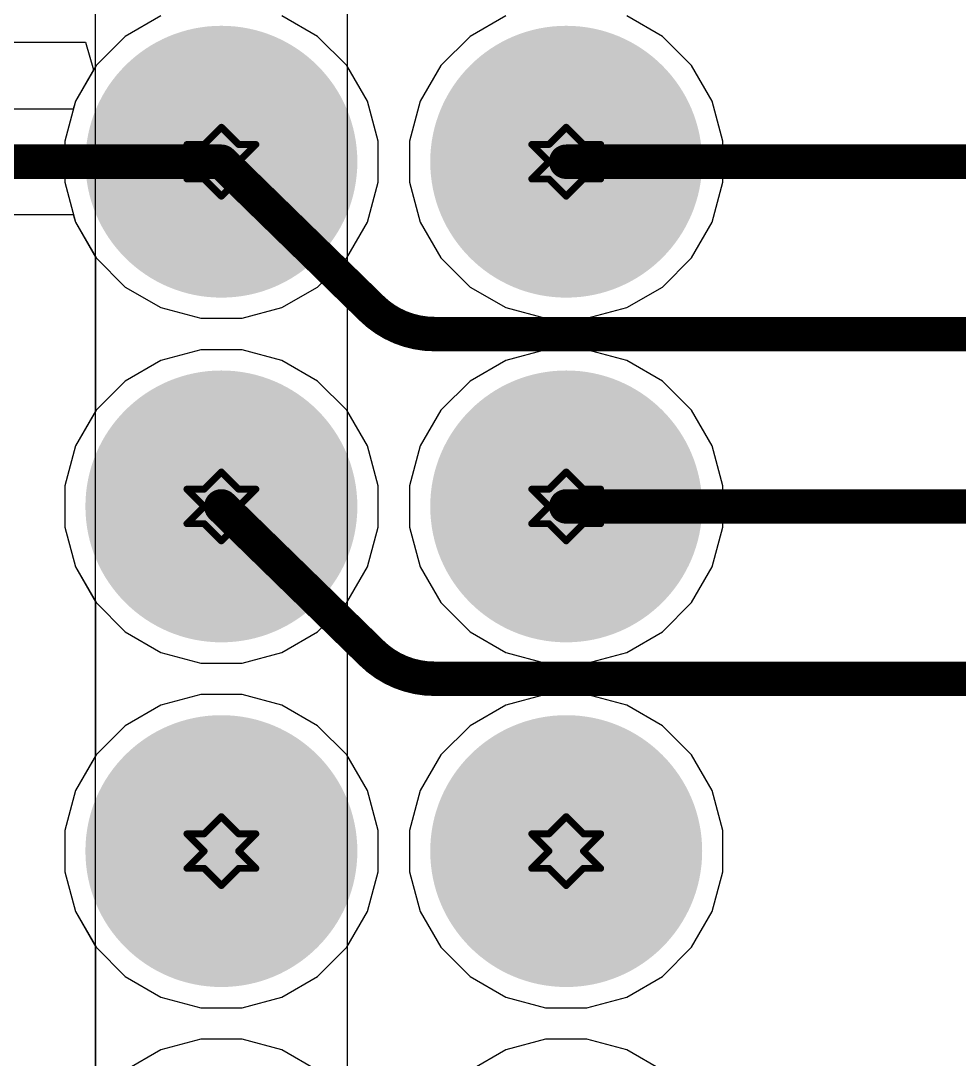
# Model space of a CAD drawing. Header units: inches. Extents: x -0.1 to 10.2, y 0 to 6.5.
# Drawn here: x 1.3166 to 1.5888, y 2.355 to 2.6562 of the extents above; entities that cross this region are included whole.
import ezdxf

# ---------------------------------------------------------------- set-up
doc = ezdxf.new("R2010")
doc.units = ezdxf.units.IN
doc.header["$MEASUREMENT"] = 0
for name, color, linetype in [('Bottom Layer', 5, 'Continuous'), ('Bottom Solder', 6, 'Continuous'), ('Drill Drawing', 1, 'Continuous'), ('Multi-Layer', 9, 'Continuous'), ('Pad Holes', 156, 'Continuous'), ('Top Layer', 1, 'Continuous'), ('Top Solder', 216, 'Continuous')]:
    doc.layers.add(name, color=color, linetype=linetype)

# ---------------------------------------------------------------- blocks, each defined once
blk = doc.blocks.new('X9555WV_2_12_6TV01_B_56')
at = {"layer": 'Bottom Layer'}
h = blk.add_hatch(color=5, dxfattribs=at)
edge = h.paths.add_edge_path()
edge.add_arc((-0.450002, 0.049997), 0.035433, 0, 360)
h = blk.add_hatch(color=5, dxfattribs=at)
edge = h.paths.add_edge_path()
edge.add_arc((-0.3500019, 0.049997), 0.035433, 0, 360)
h = blk.add_hatch(color=5, dxfattribs=at)
edge = h.paths.add_edge_path()
edge.add_arc((-0.250002, 0.049997), 0.035433, 0, 360)
h = blk.add_hatch(color=5, dxfattribs=at)
edge = h.paths.add_edge_path()
edge.add_arc((-0.450002, -0.050003), 0.035433, 0, 360)
h = blk.add_hatch(color=5, dxfattribs=at)
edge = h.paths.add_edge_path()
edge.add_arc((-0.3500019, -0.0500029), 0.035433, 0, 360)
h = blk.add_hatch(color=5, dxfattribs=at)
edge = h.paths.add_edge_path()
edge.add_arc((-0.250002, -0.050003), 0.035433, 0, 360)
at = {"layer": 'Bottom Solder'}
h = blk.add_hatch(color=6, dxfattribs=at)
edge = h.paths.add_edge_path()
edge.add_arc((-0.450002, 0.049997), 0.039433, 0, 360)
h = blk.add_hatch(color=6, dxfattribs=at)
edge = h.paths.add_edge_path()
edge.add_arc((-0.3500019, 0.049997), 0.039433, 0, 360)
h = blk.add_hatch(color=6, dxfattribs=at)
edge = h.paths.add_edge_path()
edge.add_arc((-0.250002, 0.049997), 0.039433, 0, 360)
h = blk.add_hatch(color=6, dxfattribs=at)
edge = h.paths.add_edge_path()
edge.add_arc((-0.450002, -0.050003), 0.039433, 0, 360)
h = blk.add_hatch(color=6, dxfattribs=at)
edge = h.paths.add_edge_path()
edge.add_arc((-0.3500019, -0.0500029), 0.039433, 0, 360)
h = blk.add_hatch(color=6, dxfattribs=at)
edge = h.paths.add_edge_path()
edge.add_arc((-0.250002, -0.050003), 0.039433, 0, 360)
at = {"layer": 'Multi-Layer'}
h = blk.add_hatch(color=9, dxfattribs=at)
edge = h.paths.add_edge_path()
edge.add_arc((-0.450002, 0.049997), 0.035433, 0, 360)
h = blk.add_hatch(color=9, dxfattribs=at)
edge = h.paths.add_edge_path()
edge.add_arc((-0.3500019, 0.049997), 0.035433, 0, 360)
h = blk.add_hatch(color=9, dxfattribs=at)
edge = h.paths.add_edge_path()
edge.add_arc((-0.250002, 0.049997), 0.035433, 0, 360)
h = blk.add_hatch(color=9, dxfattribs=at)
edge = h.paths.add_edge_path()
edge.add_arc((-0.450002, -0.050003), 0.035433, 0, 360)
h = blk.add_hatch(color=9, dxfattribs=at)
edge = h.paths.add_edge_path()
edge.add_arc((-0.3500019, -0.0500029), 0.035433, 0, 360)
h = blk.add_hatch(color=9, dxfattribs=at)
edge = h.paths.add_edge_path()
edge.add_arc((-0.250002, -0.050003), 0.035433, 0, 360)
at = {"layer": 'Pad Holes'}
h = blk.add_hatch(color=7, dxfattribs=at)
edge = h.paths.add_edge_path()
edge.add_arc((-0.45, 0.05), 0.021654, 0, 360)
h = blk.add_hatch(color=7, dxfattribs=at)
edge = h.paths.add_edge_path()
edge.add_arc((-0.3499999, 0.05), 0.021654, 0, 360)
h = blk.add_hatch(color=7, dxfattribs=at)
edge = h.paths.add_edge_path()
edge.add_arc((-0.25, 0.05), 0.021654, 0, 360)
h = blk.add_hatch(color=7, dxfattribs=at)
edge = h.paths.add_edge_path()
edge.add_arc((-0.45, -0.05), 0.021654, 0, 360)
h = blk.add_hatch(color=7, dxfattribs=at)
edge = h.paths.add_edge_path()
edge.add_arc((-0.3499999, -0.0499999), 0.021654, 0, 360)
h = blk.add_hatch(color=7, dxfattribs=at)
edge = h.paths.add_edge_path()
edge.add_arc((-0.25, -0.05), 0.021654, 0, 360)
at = {"layer": 'Top Layer'}
h = blk.add_hatch(color=1, dxfattribs=at)
edge = h.paths.add_edge_path()
edge.add_arc((-0.450002, 0.049997), 0.035433, 0, 360)
h = blk.add_hatch(color=1, dxfattribs=at)
edge = h.paths.add_edge_path()
edge.add_arc((-0.3500019, 0.049997), 0.035433, 0, 360)
h = blk.add_hatch(color=1, dxfattribs=at)
edge = h.paths.add_edge_path()
edge.add_arc((-0.250002, 0.049997), 0.035433, 0, 360)
h = blk.add_hatch(color=1, dxfattribs=at)
edge = h.paths.add_edge_path()
edge.add_arc((-0.450002, -0.050003), 0.035433, 0, 360)
h = blk.add_hatch(color=1, dxfattribs=at)
edge = h.paths.add_edge_path()
edge.add_arc((-0.3500019, -0.0500029), 0.035433, 0, 360)
h = blk.add_hatch(color=1, dxfattribs=at)
edge = h.paths.add_edge_path()
edge.add_arc((-0.250002, -0.050003), 0.035433, 0, 360)
at = {"layer": 'Top Solder'}
h = blk.add_hatch(color=216, dxfattribs=at)
edge = h.paths.add_edge_path()
edge.add_arc((-0.450002, 0.049997), 0.039433, 0, 360)
h = blk.add_hatch(color=216, dxfattribs=at)
edge = h.paths.add_edge_path()
edge.add_arc((-0.3500019, 0.049997), 0.039433, 0, 360)
h = blk.add_hatch(color=216, dxfattribs=at)
edge = h.paths.add_edge_path()
edge.add_arc((-0.250002, 0.049997), 0.039433, 0, 360)
h = blk.add_hatch(color=216, dxfattribs=at)
edge = h.paths.add_edge_path()
edge.add_arc((-0.450002, -0.050003), 0.039433, 0, 360)
h = blk.add_hatch(color=216, dxfattribs=at)
edge = h.paths.add_edge_path()
edge.add_arc((-0.3500019, -0.0500029), 0.039433, 0, 360)
h = blk.add_hatch(color=216, dxfattribs=at)
edge = h.paths.add_edge_path()
edge.add_arc((-0.250002, -0.050003), 0.039433, 0, 360)

msp = doc.modelspace()

# ---------------------------------------------------------------- linework, layer by layer
at = {"layer": 'Bottom Layer'}
for p, q in [((1.3383028, 2.2816161), (1.3383028, 2.7153543)), ((1.4113028, 2.7153543), (1.4113028, 2.2816161)), ((0.8938316, 2.6500556), (1.3353466, 2.6500556)), ((1.3353466, 2.6500556), (1.3377531, 2.6420556)), ((1.3377531, 2.6420556), (1.3324629, 2.6328928)), ((1.3318615, 2.6306482), (0.935433, 2.6306482)), ((1.3324629, 2.6328928), (1.3318615, 2.6306482)), ((0.935433, 2.6000604), (1.3318625, 2.6000604)), ((1.3318625, 2.6000604), (1.3324629, 2.5978198)), ((1.3324629, 2.5978198), (1.3383028, 2.5877049)), ((1.3383028, 2.5877049), (1.3383028, 2.5430074)), ((1.3383028, 2.5430074), (1.332463, 2.5328927)), ((1.332463, 2.5328927), (1.3293668, 2.5213376)), ((1.3293668, 2.5213376), (1.3293668, 2.5093748)), ((1.3293668, 2.5093748), (1.332463, 2.4978197)), ((1.332463, 2.4978197), (1.3383028, 2.487705)), ((1.3383028, 2.487705), (1.3383028, 2.4430077)), ((1.3383028, 2.4430077), (1.3324629, 2.4328928)), ((1.3324629, 2.4328928), (1.3293667, 2.4213377)), ((1.3293667, 2.4213377), (1.3293667, 2.4093749)), ((1.3293667, 2.4093749), (1.3324629, 2.3978198)), ((1.3324629, 2.3978198), (1.3383028, 2.3877049)), ((1.3383028, 2.3877049), (1.3383028, 2.3430077))]:
    msp.add_line(p, q, dxfattribs=at)
for points in [[(0.9198815, 2.6153543, 0.01, 0.01, 0), (1.3748027, 2.6153543, 0.01, 0.01, 0)], [(1.3747997, 2.6153523, 0.01, 0.01, 0), (1.3748027, 2.6153543, 0.01, 0.01, 0)], [(1.3748027, 2.6153543, 0.01, 0.01, 0), (1.4181696, 2.5730135, 0.01, 0.01, 0)], [(1.4748027, 2.6153543, 0.01, 0.01, 0), (1.8647634, 2.6153543, 0.01, 0.01, 0)], [(1.4181696, 2.5730135, 0.01, 0.01, 0), (1.418308, 2.5728765, 0.01, 0.01, 0)], [(1.4366075, 2.5653523, 0.01, 0.01, -0.1975613596930074), (1.418308, 2.5728765, 0.01, 0.01, 0)], [(1.4366075, 2.5653523, 0.01, 0.01, 0), (2.2578768, 2.5653523, 0.01, 0.01, 0)], [(1.3747998, 2.5153522, 0.01, 0.01, 0), (1.3748028, 2.5153542, 0.01, 0.01, 0)], [(1.3748028, 2.5153542, 0.01, 0.01, 0), (1.4181697, 2.4730134, 0.01, 0.01, 0)], [(1.4748027, 2.5153543, 0.01, 0.01, 0), (1.9647634, 2.5153543, 0.01, 0.01, 0)], [(1.4181697, 2.4730134, 0.01, 0.01, 0), (1.4183081, 2.4728764, 0.01, 0.01, 0)], [(1.4366076, 2.4653522, 0.01, 0.01, -0.1975613596930074), (1.4183081, 2.4728764, 0.01, 0.01, 0)], [(1.4366076, 2.4653522, 0.01, 0.01, 0), (1.4366524, 2.4653523, 0.01, 0.01, 0)], [(1.4366524, 2.4653523, 0.01, 0.01, 0), (1.9147634, 2.4653523, 0.01, 0.01, 0)]]:
    msp.add_lwpolyline(points, format="xyseb", dxfattribs=at)
for points in [[(1.3722997, 2.6153523, 0.005, 0.005, 1), (1.3772997, 2.6153523, 0.005, 0.005, 1)], [(1.3723027, 2.6153543, 0.005, 0.005, 1), (1.3773027, 2.6153543, 0.005, 0.005, 1)], [(1.3723027, 2.6153543, 0.005, 0.005, 1), (1.3773027, 2.6153543, 0.005, 0.005, 1)], [(1.3723027, 2.6153543, 0.005, 0.005, 1), (1.3773027, 2.6153543, 0.005, 0.005, 1)], [(1.4723027, 2.6153543, 0.005, 0.005, 1), (1.4773027, 2.6153543, 0.005, 0.005, 1)], [(1.4156696, 2.5730135, 0.005, 0.005, 1), (1.4206696, 2.5730135, 0.005, 0.005, 1)], [(1.4156696, 2.5730135, 0.005, 0.005, 1), (1.4206696, 2.5730135, 0.005, 0.005, 1)], [(1.415808, 2.5728765, 0.005, 0.005, 1), (1.420808, 2.5728765, 0.005, 0.005, 1)], [(1.415808, 2.5728765, 0.005, 0.005, 1), (1.420808, 2.5728765, 0.005, 0.005, 1)], [(1.4341075, 2.5653523, 0.005, 0.005, 1), (1.4391075, 2.5653523, 0.005, 0.005, 1)], [(1.4341075, 2.5653523, 0.005, 0.005, 1), (1.4391075, 2.5653523, 0.005, 0.005, 1)], [(1.3722998, 2.5153522, 0.005, 0.005, 1), (1.3772998, 2.5153522, 0.005, 0.005, 1)], [(1.3723028, 2.5153542, 0.005, 0.005, 1), (1.3773028, 2.5153542, 0.005, 0.005, 1)], [(1.3723028, 2.5153542, 0.005, 0.005, 1), (1.3773028, 2.5153542, 0.005, 0.005, 1)], [(1.4723027, 2.5153543, 0.005, 0.005, 1), (1.4773027, 2.5153543, 0.005, 0.005, 1)], [(1.4156697, 2.4730134, 0.005, 0.005, 1), (1.4206697, 2.4730134, 0.005, 0.005, 1)], [(1.4156697, 2.4730134, 0.005, 0.005, 1), (1.4206697, 2.4730134, 0.005, 0.005, 1)], [(1.4158081, 2.4728764, 0.005, 0.005, 1), (1.4208081, 2.4728764, 0.005, 0.005, 1)], [(1.4158081, 2.4728764, 0.005, 0.005, 1), (1.4208081, 2.4728764, 0.005, 0.005, 1)], [(1.4341076, 2.4653522, 0.005, 0.005, 1), (1.4391076, 2.4653522, 0.005, 0.005, 1)], [(1.4341076, 2.4653522, 0.005, 0.005, 1), (1.4391076, 2.4653522, 0.005, 0.005, 1)], [(1.4341524, 2.4653523, 0.005, 0.005, 1), (1.4391524, 2.4653523, 0.005, 0.005, 1)], [(1.4341524, 2.4653523, 0.005, 0.005, 1), (1.4391524, 2.4653523, 0.005, 0.005, 1)]]:
    msp.add_lwpolyline(points, format="xyseb", close=True, dxfattribs=at)
at = {"layer": 'Drill Drawing'}
for points in [[(1.3698027, 2.6203543, 0.002, 0.002, 0), (1.3748027, 2.6253543, 0.002, 0.002, 0)], [(1.3748027, 2.6253543, 0.002, 0.002, 0), (1.3798027, 2.6203543, 0.002, 0.002, 0)], [(1.4698027, 2.6203543, 0.002, 0.002, 0), (1.4748027, 2.6253543, 0.002, 0.002, 0)], [(1.4748027, 2.6253543, 0.002, 0.002, 0), (1.4798027, 2.6203543, 0.002, 0.002, 0)], [(1.3648027, 2.6203543, 0.002, 0.002, 0), (1.3698027, 2.6153543, 0.002, 0.002, 0)], [(1.3648027, 2.6203543, 0.002, 0.002, 0), (1.3698027, 2.6203543, 0.002, 0.002, 0)], [(1.3798027, 2.6203543, 0.002, 0.002, 0), (1.3848027, 2.6203543, 0.002, 0.002, 0)], [(1.3798027, 2.6153543, 0.002, 0.002, 0), (1.3848027, 2.6203543, 0.002, 0.002, 0)], [(1.4648027, 2.6203543, 0.002, 0.002, 0), (1.4698027, 2.6153543, 0.002, 0.002, 0)], [(1.4648027, 2.6203543, 0.002, 0.002, 0), (1.4698027, 2.6203543, 0.002, 0.002, 0)], [(1.4798027, 2.6203543, 0.002, 0.002, 0), (1.4848027, 2.6203543, 0.002, 0.002, 0)], [(1.4798027, 2.6153543, 0.002, 0.002, 0), (1.4848027, 2.6203543, 0.002, 0.002, 0)], [(1.3648027, 2.6103543, 0.002, 0.002, 0), (1.3698027, 2.6153543, 0.002, 0.002, 0)], [(1.3798027, 2.6153543, 0.002, 0.002, 0), (1.3848027, 2.6103543, 0.002, 0.002, 0)], [(1.4648027, 2.6103543, 0.002, 0.002, 0), (1.4698027, 2.6153543, 0.002, 0.002, 0)], [(1.4798027, 2.6153543, 0.002, 0.002, 0), (1.4848027, 2.6103543, 0.002, 0.002, 0)], [(1.3648027, 2.6103543, 0.002, 0.002, 0), (1.3698027, 2.6103543, 0.002, 0.002, 0)], [(1.3698027, 2.6103543, 0.002, 0.002, 0), (1.3748027, 2.6053543, 0.002, 0.002, 0)], [(1.3748027, 2.6053543, 0.002, 0.002, 0), (1.3798027, 2.6103543, 0.002, 0.002, 0)], [(1.3798027, 2.6103543, 0.002, 0.002, 0), (1.3848027, 2.6103543, 0.002, 0.002, 0)], [(1.4648027, 2.6103543, 0.002, 0.002, 0), (1.4698027, 2.6103543, 0.002, 0.002, 0)], [(1.4698027, 2.6103543, 0.002, 0.002, 0), (1.4748027, 2.6053543, 0.002, 0.002, 0)], [(1.4748027, 2.6053543, 0.002, 0.002, 0), (1.4798027, 2.6103543, 0.002, 0.002, 0)], [(1.4798027, 2.6103543, 0.002, 0.002, 0), (1.4848027, 2.6103543, 0.002, 0.002, 0)], [(1.3698028, 2.5203542, 0.002, 0.002, 0), (1.3748028, 2.5253542, 0.002, 0.002, 0)], [(1.3748028, 2.5253542, 0.002, 0.002, 0), (1.3798028, 2.5203542, 0.002, 0.002, 0)], [(1.4698027, 2.5203542, 0.002, 0.002, 0), (1.4748027, 2.5253542, 0.002, 0.002, 0)], [(1.4748027, 2.5253542, 0.002, 0.002, 0), (1.4798027, 2.5203542, 0.002, 0.002, 0)], [(1.3648028, 2.5203542, 0.002, 0.002, 0), (1.3698028, 2.5153542, 0.002, 0.002, 0)], [(1.3648028, 2.5203542, 0.002, 0.002, 0), (1.3698028, 2.5203542, 0.002, 0.002, 0)], [(1.3798028, 2.5203542, 0.002, 0.002, 0), (1.3848028, 2.5203542, 0.002, 0.002, 0)], [(1.3798028, 2.5153542, 0.002, 0.002, 0), (1.3848028, 2.5203542, 0.002, 0.002, 0)], [(1.4648027, 2.5203542, 0.002, 0.002, 0), (1.4698027, 2.5153542, 0.002, 0.002, 0)], [(1.4648027, 2.5203542, 0.002, 0.002, 0), (1.4698027, 2.5203542, 0.002, 0.002, 0)], [(1.4798027, 2.5203542, 0.002, 0.002, 0), (1.4848027, 2.5203542, 0.002, 0.002, 0)], [(1.4798027, 2.5153542, 0.002, 0.002, 0), (1.4848027, 2.5203542, 0.002, 0.002, 0)], [(1.3648028, 2.5103542, 0.002, 0.002, 0), (1.3698028, 2.5153542, 0.002, 0.002, 0)], [(1.3798028, 2.5153542, 0.002, 0.002, 0), (1.3848028, 2.5103542, 0.002, 0.002, 0)], [(1.4648027, 2.5103542, 0.002, 0.002, 0), (1.4698027, 2.5153542, 0.002, 0.002, 0)], [(1.4798027, 2.5153542, 0.002, 0.002, 0), (1.4848027, 2.5103542, 0.002, 0.002, 0)], [(1.3648028, 2.5103542, 0.002, 0.002, 0), (1.3698028, 2.5103542, 0.002, 0.002, 0)], [(1.3698028, 2.5103542, 0.002, 0.002, 0), (1.3748028, 2.5053542, 0.002, 0.002, 0)], [(1.3748028, 2.5053542, 0.002, 0.002, 0), (1.3798028, 2.5103542, 0.002, 0.002, 0)], [(1.3798028, 2.5103542, 0.002, 0.002, 0), (1.3848028, 2.5103542, 0.002, 0.002, 0)], [(1.4648027, 2.5103542, 0.002, 0.002, 0), (1.4698027, 2.5103542, 0.002, 0.002, 0)], [(1.4698027, 2.5103542, 0.002, 0.002, 0), (1.4748027, 2.5053542, 0.002, 0.002, 0)], [(1.4748027, 2.5053542, 0.002, 0.002, 0), (1.4798027, 2.5103542, 0.002, 0.002, 0)], [(1.4798027, 2.5103542, 0.002, 0.002, 0), (1.4848027, 2.5103542, 0.002, 0.002, 0)], [(1.3698027, 2.4203543, 0.002, 0.002, 0), (1.3748027, 2.4253543, 0.002, 0.002, 0)], [(1.3748027, 2.4253543, 0.002, 0.002, 0), (1.3798027, 2.4203543, 0.002, 0.002, 0)], [(1.4698027, 2.4203543, 0.002, 0.002, 0), (1.4748027, 2.4253543, 0.002, 0.002, 0)], [(1.4748027, 2.4253543, 0.002, 0.002, 0), (1.4798027, 2.4203543, 0.002, 0.002, 0)], [(1.3648027, 2.4203543, 0.002, 0.002, 0), (1.3698027, 2.4153543, 0.002, 0.002, 0)], [(1.3648027, 2.4203543, 0.002, 0.002, 0), (1.3698027, 2.4203543, 0.002, 0.002, 0)], [(1.3798027, 2.4203543, 0.002, 0.002, 0), (1.3848027, 2.4203543, 0.002, 0.002, 0)], [(1.3798027, 2.4153543, 0.002, 0.002, 0), (1.3848027, 2.4203543, 0.002, 0.002, 0)], [(1.4648027, 2.4203543, 0.002, 0.002, 0), (1.4698027, 2.4153543, 0.002, 0.002, 0)], [(1.4648027, 2.4203543, 0.002, 0.002, 0), (1.4698027, 2.4203543, 0.002, 0.002, 0)], [(1.4798027, 2.4203543, 0.002, 0.002, 0), (1.4848027, 2.4203543, 0.002, 0.002, 0)], [(1.4798027, 2.4153543, 0.002, 0.002, 0), (1.4848027, 2.4203543, 0.002, 0.002, 0)], [(1.3648027, 2.4103543, 0.002, 0.002, 0), (1.3698027, 2.4153543, 0.002, 0.002, 0)], [(1.3798027, 2.4153543, 0.002, 0.002, 0), (1.3848027, 2.4103543, 0.002, 0.002, 0)], [(1.4648027, 2.4103543, 0.002, 0.002, 0), (1.4698027, 2.4153543, 0.002, 0.002, 0)], [(1.4798027, 2.4153543, 0.002, 0.002, 0), (1.4848027, 2.4103543, 0.002, 0.002, 0)], [(1.3648027, 2.4103543, 0.002, 0.002, 0), (1.3698027, 2.4103543, 0.002, 0.002, 0)], [(1.3698027, 2.4103543, 0.002, 0.002, 0), (1.3748027, 2.4053543, 0.002, 0.002, 0)], [(1.3748027, 2.4053543, 0.002, 0.002, 0), (1.3798027, 2.4103543, 0.002, 0.002, 0)], [(1.3798027, 2.4103543, 0.002, 0.002, 0), (1.3848027, 2.4103543, 0.002, 0.002, 0)], [(1.4648027, 2.4103543, 0.002, 0.002, 0), (1.4698027, 2.4103543, 0.002, 0.002, 0)], [(1.4698027, 2.4103543, 0.002, 0.002, 0), (1.4748027, 2.4053543, 0.002, 0.002, 0)], [(1.4748027, 2.4053543, 0.002, 0.002, 0), (1.4798027, 2.4103543, 0.002, 0.002, 0)], [(1.4798027, 2.4103543, 0.002, 0.002, 0), (1.4848027, 2.4103543, 0.002, 0.002, 0)]]:
    msp.add_lwpolyline(points, format="xyseb", dxfattribs=at)
for points in [[(1.3743027, 2.6253543, 0.001, 0.001, 1), (1.3753027, 2.6253543, 0.001, 0.001, 1)], [(1.3743027, 2.6253543, 0.001, 0.001, 1), (1.3753027, 2.6253543, 0.001, 0.001, 1)], [(1.4743027, 2.6253543, 0.001, 0.001, 1), (1.4753027, 2.6253543, 0.001, 0.001, 1)], [(1.4743027, 2.6253543, 0.001, 0.001, 1), (1.4753027, 2.6253543, 0.001, 0.001, 1)], [(1.3643027, 2.6203543, 0.001, 0.001, 1), (1.3653027, 2.6203543, 0.001, 0.001, 1)], [(1.3643027, 2.6203543, 0.001, 0.001, 1), (1.3653027, 2.6203543, 0.001, 0.001, 1)], [(1.3693027, 2.6203543, 0.001, 0.001, 1), (1.3703027, 2.6203543, 0.001, 0.001, 1)], [(1.3693027, 2.6203543, 0.001, 0.001, 1), (1.3703027, 2.6203543, 0.001, 0.001, 1)], [(1.3793027, 2.6203543, 0.001, 0.001, 1), (1.3803027, 2.6203543, 0.001, 0.001, 1)], [(1.3793027, 2.6203543, 0.001, 0.001, 1), (1.3803027, 2.6203543, 0.001, 0.001, 1)], [(1.3843027, 2.6203543, 0.001, 0.001, 1), (1.3853027, 2.6203543, 0.001, 0.001, 1)], [(1.3843027, 2.6203543, 0.001, 0.001, 1), (1.3853027, 2.6203543, 0.001, 0.001, 1)], [(1.4643027, 2.6203543, 0.001, 0.001, 1), (1.4653027, 2.6203543, 0.001, 0.001, 1)], [(1.4643027, 2.6203543, 0.001, 0.001, 1), (1.4653027, 2.6203543, 0.001, 0.001, 1)], [(1.4693027, 2.6203543, 0.001, 0.001, 1), (1.4703027, 2.6203543, 0.001, 0.001, 1)], [(1.4693027, 2.6203543, 0.001, 0.001, 1), (1.4703027, 2.6203543, 0.001, 0.001, 1)], [(1.4793027, 2.6203543, 0.001, 0.001, 1), (1.4803027, 2.6203543, 0.001, 0.001, 1)], [(1.4793027, 2.6203543, 0.001, 0.001, 1), (1.4803027, 2.6203543, 0.001, 0.001, 1)], [(1.4843027, 2.6203543, 0.001, 0.001, 1), (1.4853027, 2.6203543, 0.001, 0.001, 1)], [(1.4843027, 2.6203543, 0.001, 0.001, 1), (1.4853027, 2.6203543, 0.001, 0.001, 1)], [(1.3693027, 2.6153543, 0.001, 0.001, 1), (1.3703027, 2.6153543, 0.001, 0.001, 1)], [(1.3693027, 2.6153543, 0.001, 0.001, 1), (1.3703027, 2.6153543, 0.001, 0.001, 1)], [(1.3793027, 2.6153543, 0.001, 0.001, 1), (1.3803027, 2.6153543, 0.001, 0.001, 1)], [(1.3793027, 2.6153543, 0.001, 0.001, 1), (1.3803027, 2.6153543, 0.001, 0.001, 1)], [(1.4693027, 2.6153543, 0.001, 0.001, 1), (1.4703027, 2.6153543, 0.001, 0.001, 1)], [(1.4693027, 2.6153543, 0.001, 0.001, 1), (1.4703027, 2.6153543, 0.001, 0.001, 1)], [(1.4793027, 2.6153543, 0.001, 0.001, 1), (1.4803027, 2.6153543, 0.001, 0.001, 1)], [(1.4793027, 2.6153543, 0.001, 0.001, 1), (1.4803027, 2.6153543, 0.001, 0.001, 1)], [(1.3643027, 2.6103543, 0.001, 0.001, 1), (1.3653027, 2.6103543, 0.001, 0.001, 1)], [(1.3643027, 2.6103543, 0.001, 0.001, 1), (1.3653027, 2.6103543, 0.001, 0.001, 1)], [(1.3693027, 2.6103543, 0.001, 0.001, 1), (1.3703027, 2.6103543, 0.001, 0.001, 1)], [(1.3693027, 2.6103543, 0.001, 0.001, 1), (1.3703027, 2.6103543, 0.001, 0.001, 1)], [(1.3793027, 2.6103543, 0.001, 0.001, 1), (1.3803027, 2.6103543, 0.001, 0.001, 1)], [(1.3793027, 2.6103543, 0.001, 0.001, 1), (1.3803027, 2.6103543, 0.001, 0.001, 1)], [(1.3843027, 2.6103543, 0.001, 0.001, 1), (1.3853027, 2.6103543, 0.001, 0.001, 1)], [(1.3843027, 2.6103543, 0.001, 0.001, 1), (1.3853027, 2.6103543, 0.001, 0.001, 1)], [(1.4643027, 2.6103543, 0.001, 0.001, 1), (1.4653027, 2.6103543, 0.001, 0.001, 1)], [(1.4643027, 2.6103543, 0.001, 0.001, 1), (1.4653027, 2.6103543, 0.001, 0.001, 1)], [(1.4693027, 2.6103543, 0.001, 0.001, 1), (1.4703027, 2.6103543, 0.001, 0.001, 1)], [(1.4693027, 2.6103543, 0.001, 0.001, 1), (1.4703027, 2.6103543, 0.001, 0.001, 1)], [(1.4793027, 2.6103543, 0.001, 0.001, 1), (1.4803027, 2.6103543, 0.001, 0.001, 1)], [(1.4793027, 2.6103543, 0.001, 0.001, 1), (1.4803027, 2.6103543, 0.001, 0.001, 1)], [(1.4843027, 2.6103543, 0.001, 0.001, 1), (1.4853027, 2.6103543, 0.001, 0.001, 1)], [(1.4843027, 2.6103543, 0.001, 0.001, 1), (1.4853027, 2.6103543, 0.001, 0.001, 1)], [(1.3743027, 2.6053543, 0.001, 0.001, 1), (1.3753027, 2.6053543, 0.001, 0.001, 1)], [(1.3743027, 2.6053543, 0.001, 0.001, 1), (1.3753027, 2.6053543, 0.001, 0.001, 1)], [(1.4743027, 2.6053543, 0.001, 0.001, 1), (1.4753027, 2.6053543, 0.001, 0.001, 1)], [(1.4743027, 2.6053543, 0.001, 0.001, 1), (1.4753027, 2.6053543, 0.001, 0.001, 1)], [(1.3743028, 2.5253542, 0.001, 0.001, 1), (1.3753028, 2.5253542, 0.001, 0.001, 1)], [(1.3743028, 2.5253542, 0.001, 0.001, 1), (1.3753028, 2.5253542, 0.001, 0.001, 1)], [(1.4743027, 2.5253542, 0.001, 0.001, 1), (1.4753027, 2.5253542, 0.001, 0.001, 1)], [(1.4743027, 2.5253542, 0.001, 0.001, 1), (1.4753027, 2.5253542, 0.001, 0.001, 1)], [(1.3643028, 2.5203542, 0.001, 0.001, 1), (1.3653028, 2.5203542, 0.001, 0.001, 1)], [(1.3643028, 2.5203542, 0.001, 0.001, 1), (1.3653028, 2.5203542, 0.001, 0.001, 1)], [(1.3693028, 2.5203542, 0.001, 0.001, 1), (1.3703028, 2.5203542, 0.001, 0.001, 1)], [(1.3693028, 2.5203542, 0.001, 0.001, 1), (1.3703028, 2.5203542, 0.001, 0.001, 1)], [(1.3793028, 2.5203542, 0.001, 0.001, 1), (1.3803028, 2.5203542, 0.001, 0.001, 1)], [(1.3793028, 2.5203542, 0.001, 0.001, 1), (1.3803028, 2.5203542, 0.001, 0.001, 1)], [(1.3843028, 2.5203542, 0.001, 0.001, 1), (1.3853028, 2.5203542, 0.001, 0.001, 1)], [(1.3843028, 2.5203542, 0.001, 0.001, 1), (1.3853028, 2.5203542, 0.001, 0.001, 1)], [(1.4643027, 2.5203542, 0.001, 0.001, 1), (1.4653027, 2.5203542, 0.001, 0.001, 1)], [(1.4643027, 2.5203542, 0.001, 0.001, 1), (1.4653027, 2.5203542, 0.001, 0.001, 1)], [(1.4693027, 2.5203542, 0.001, 0.001, 1), (1.4703027, 2.5203542, 0.001, 0.001, 1)], [(1.4693027, 2.5203542, 0.001, 0.001, 1), (1.4703027, 2.5203542, 0.001, 0.001, 1)], [(1.4793027, 2.5203542, 0.001, 0.001, 1), (1.4803027, 2.5203542, 0.001, 0.001, 1)], [(1.4793027, 2.5203542, 0.001, 0.001, 1), (1.4803027, 2.5203542, 0.001, 0.001, 1)], [(1.4843027, 2.5203542, 0.001, 0.001, 1), (1.4853027, 2.5203542, 0.001, 0.001, 1)], [(1.4843027, 2.5203542, 0.001, 0.001, 1), (1.4853027, 2.5203542, 0.001, 0.001, 1)], [(1.3693028, 2.5153542, 0.001, 0.001, 1), (1.3703028, 2.5153542, 0.001, 0.001, 1)], [(1.3693028, 2.5153542, 0.001, 0.001, 1), (1.3703028, 2.5153542, 0.001, 0.001, 1)], [(1.3793028, 2.5153542, 0.001, 0.001, 1), (1.3803028, 2.5153542, 0.001, 0.001, 1)], [(1.3793028, 2.5153542, 0.001, 0.001, 1), (1.3803028, 2.5153542, 0.001, 0.001, 1)], [(1.4693027, 2.5153542, 0.001, 0.001, 1), (1.4703027, 2.5153542, 0.001, 0.001, 1)], [(1.4693027, 2.5153542, 0.001, 0.001, 1), (1.4703027, 2.5153542, 0.001, 0.001, 1)], [(1.4793027, 2.5153542, 0.001, 0.001, 1), (1.4803027, 2.5153542, 0.001, 0.001, 1)], [(1.4793027, 2.5153542, 0.001, 0.001, 1), (1.4803027, 2.5153542, 0.001, 0.001, 1)], [(1.3643028, 2.5103542, 0.001, 0.001, 1), (1.3653028, 2.5103542, 0.001, 0.001, 1)], [(1.3643028, 2.5103542, 0.001, 0.001, 1), (1.3653028, 2.5103542, 0.001, 0.001, 1)], [(1.3693028, 2.5103542, 0.001, 0.001, 1), (1.3703028, 2.5103542, 0.001, 0.001, 1)], [(1.3693028, 2.5103542, 0.001, 0.001, 1), (1.3703028, 2.5103542, 0.001, 0.001, 1)], [(1.3793028, 2.5103542, 0.001, 0.001, 1), (1.3803028, 2.5103542, 0.001, 0.001, 1)], [(1.3793028, 2.5103542, 0.001, 0.001, 1), (1.3803028, 2.5103542, 0.001, 0.001, 1)], [(1.3843028, 2.5103542, 0.001, 0.001, 1), (1.3853028, 2.5103542, 0.001, 0.001, 1)], [(1.3843028, 2.5103542, 0.001, 0.001, 1), (1.3853028, 2.5103542, 0.001, 0.001, 1)], [(1.4643027, 2.5103542, 0.001, 0.001, 1), (1.4653027, 2.5103542, 0.001, 0.001, 1)], [(1.4643027, 2.5103542, 0.001, 0.001, 1), (1.4653027, 2.5103542, 0.001, 0.001, 1)], [(1.4693027, 2.5103542, 0.001, 0.001, 1), (1.4703027, 2.5103542, 0.001, 0.001, 1)], [(1.4693027, 2.5103542, 0.001, 0.001, 1), (1.4703027, 2.5103542, 0.001, 0.001, 1)], [(1.4793027, 2.5103542, 0.001, 0.001, 1), (1.4803027, 2.5103542, 0.001, 0.001, 1)], [(1.4793027, 2.5103542, 0.001, 0.001, 1), (1.4803027, 2.5103542, 0.001, 0.001, 1)], [(1.4843027, 2.5103542, 0.001, 0.001, 1), (1.4853027, 2.5103542, 0.001, 0.001, 1)], [(1.4843027, 2.5103542, 0.001, 0.001, 1), (1.4853027, 2.5103542, 0.001, 0.001, 1)], [(1.3743028, 2.5053542, 0.001, 0.001, 1), (1.3753028, 2.5053542, 0.001, 0.001, 1)], [(1.3743028, 2.5053542, 0.001, 0.001, 1), (1.3753028, 2.5053542, 0.001, 0.001, 1)], [(1.4743027, 2.5053542, 0.001, 0.001, 1), (1.4753027, 2.5053542, 0.001, 0.001, 1)], [(1.4743027, 2.5053542, 0.001, 0.001, 1), (1.4753027, 2.5053542, 0.001, 0.001, 1)], [(1.3743027, 2.4253543, 0.001, 0.001, 1), (1.3753027, 2.4253543, 0.001, 0.001, 1)], [(1.3743027, 2.4253543, 0.001, 0.001, 1), (1.3753027, 2.4253543, 0.001, 0.001, 1)], [(1.4743027, 2.4253543, 0.001, 0.001, 1), (1.4753027, 2.4253543, 0.001, 0.001, 1)], [(1.4743027, 2.4253543, 0.001, 0.001, 1), (1.4753027, 2.4253543, 0.001, 0.001, 1)], [(1.3643027, 2.4203543, 0.001, 0.001, 1), (1.3653027, 2.4203543, 0.001, 0.001, 1)], [(1.3643027, 2.4203543, 0.001, 0.001, 1), (1.3653027, 2.4203543, 0.001, 0.001, 1)], [(1.3693027, 2.4203543, 0.001, 0.001, 1), (1.3703027, 2.4203543, 0.001, 0.001, 1)], [(1.3693027, 2.4203543, 0.001, 0.001, 1), (1.3703027, 2.4203543, 0.001, 0.001, 1)], [(1.3793027, 2.4203543, 0.001, 0.001, 1), (1.3803027, 2.4203543, 0.001, 0.001, 1)], [(1.3793027, 2.4203543, 0.001, 0.001, 1), (1.3803027, 2.4203543, 0.001, 0.001, 1)], [(1.3843027, 2.4203543, 0.001, 0.001, 1), (1.3853027, 2.4203543, 0.001, 0.001, 1)], [(1.3843027, 2.4203543, 0.001, 0.001, 1), (1.3853027, 2.4203543, 0.001, 0.001, 1)], [(1.4643027, 2.4203543, 0.001, 0.001, 1), (1.4653027, 2.4203543, 0.001, 0.001, 1)], [(1.4643027, 2.4203543, 0.001, 0.001, 1), (1.4653027, 2.4203543, 0.001, 0.001, 1)], [(1.4693027, 2.4203543, 0.001, 0.001, 1), (1.4703027, 2.4203543, 0.001, 0.001, 1)], [(1.4693027, 2.4203543, 0.001, 0.001, 1), (1.4703027, 2.4203543, 0.001, 0.001, 1)], [(1.4793027, 2.4203543, 0.001, 0.001, 1), (1.4803027, 2.4203543, 0.001, 0.001, 1)], [(1.4793027, 2.4203543, 0.001, 0.001, 1), (1.4803027, 2.4203543, 0.001, 0.001, 1)], [(1.4843027, 2.4203543, 0.001, 0.001, 1), (1.4853027, 2.4203543, 0.001, 0.001, 1)], [(1.4843027, 2.4203543, 0.001, 0.001, 1), (1.4853027, 2.4203543, 0.001, 0.001, 1)], [(1.3693027, 2.4153543, 0.001, 0.001, 1), (1.3703027, 2.4153543, 0.001, 0.001, 1)], [(1.3693027, 2.4153543, 0.001, 0.001, 1), (1.3703027, 2.4153543, 0.001, 0.001, 1)], [(1.3793027, 2.4153543, 0.001, 0.001, 1), (1.3803027, 2.4153543, 0.001, 0.001, 1)], [(1.3793027, 2.4153543, 0.001, 0.001, 1), (1.3803027, 2.4153543, 0.001, 0.001, 1)], [(1.4693027, 2.4153543, 0.001, 0.001, 1), (1.4703027, 2.4153543, 0.001, 0.001, 1)], [(1.4693027, 2.4153543, 0.001, 0.001, 1), (1.4703027, 2.4153543, 0.001, 0.001, 1)], [(1.4793027, 2.4153543, 0.001, 0.001, 1), (1.4803027, 2.4153543, 0.001, 0.001, 1)], [(1.4793027, 2.4153543, 0.001, 0.001, 1), (1.4803027, 2.4153543, 0.001, 0.001, 1)], [(1.3643027, 2.4103543, 0.001, 0.001, 1), (1.3653027, 2.4103543, 0.001, 0.001, 1)], [(1.3643027, 2.4103543, 0.001, 0.001, 1), (1.3653027, 2.4103543, 0.001, 0.001, 1)], [(1.3693027, 2.4103543, 0.001, 0.001, 1), (1.3703027, 2.4103543, 0.001, 0.001, 1)], [(1.3693027, 2.4103543, 0.001, 0.001, 1), (1.3703027, 2.4103543, 0.001, 0.001, 1)], [(1.3793027, 2.4103543, 0.001, 0.001, 1), (1.3803027, 2.4103543, 0.001, 0.001, 1)], [(1.3793027, 2.4103543, 0.001, 0.001, 1), (1.3803027, 2.4103543, 0.001, 0.001, 1)], [(1.3843027, 2.4103543, 0.001, 0.001, 1), (1.3853027, 2.4103543, 0.001, 0.001, 1)], [(1.3843027, 2.4103543, 0.001, 0.001, 1), (1.3853027, 2.4103543, 0.001, 0.001, 1)], [(1.4643027, 2.4103543, 0.001, 0.001, 1), (1.4653027, 2.4103543, 0.001, 0.001, 1)], [(1.4643027, 2.4103543, 0.001, 0.001, 1), (1.4653027, 2.4103543, 0.001, 0.001, 1)], [(1.4693027, 2.4103543, 0.001, 0.001, 1), (1.4703027, 2.4103543, 0.001, 0.001, 1)], [(1.4693027, 2.4103543, 0.001, 0.001, 1), (1.4703027, 2.4103543, 0.001, 0.001, 1)], [(1.4793027, 2.4103543, 0.001, 0.001, 1), (1.4803027, 2.4103543, 0.001, 0.001, 1)], [(1.4793027, 2.4103543, 0.001, 0.001, 1), (1.4803027, 2.4103543, 0.001, 0.001, 1)], [(1.4843027, 2.4103543, 0.001, 0.001, 1), (1.4853027, 2.4103543, 0.001, 0.001, 1)], [(1.4843027, 2.4103543, 0.001, 0.001, 1), (1.4853027, 2.4103543, 0.001, 0.001, 1)], [(1.3743027, 2.4053543, 0.001, 0.001, 1), (1.3753027, 2.4053543, 0.001, 0.001, 1)], [(1.3743027, 2.4053543, 0.001, 0.001, 1), (1.3753027, 2.4053543, 0.001, 0.001, 1)], [(1.4743027, 2.4053543, 0.001, 0.001, 1), (1.4753027, 2.4053543, 0.001, 0.001, 1)], [(1.4743027, 2.4053543, 0.001, 0.001, 1), (1.4753027, 2.4053543, 0.001, 0.001, 1)]]:
    msp.add_lwpolyline(points, format="xyseb", close=True, dxfattribs=at)
at = {"layer": 'Top Layer'}
for p, q in [((1.3572632, 2.6576931), (1.3469032, 2.6517117)), ((1.4026962, 2.6517117), (1.3923362, 2.6576931)), ((1.4572632, 2.6576931), (1.4469032, 2.6517117)), ((1.5026962, 2.6517117), (1.4923362, 2.6576931)), ((1.3469032, 2.6517117), (1.3384443, 2.6432528)), ((1.4111551, 2.6432528), (1.4026962, 2.6517117)), ((1.4469032, 2.6517117), (1.4384443, 2.6432528)), ((1.5111551, 2.6432528), (1.5026962, 2.6517117)), ((1.3384443, 2.6432528), (1.3324629, 2.6328928)), ((1.4171365, 2.6328928), (1.4111551, 2.6432528)), ((1.4384443, 2.6432528), (1.4324629, 2.6328928)), ((1.5171365, 2.6328928), (1.5111551, 2.6432528)), ((1.3324629, 2.6328928), (1.3293667, 2.6213377)), ((1.4202327, 2.6213377), (1.4171365, 2.6328928)), ((1.4324629, 2.6328928), (1.4293667, 2.6213377)), ((1.5202327, 2.6213377), (1.5171365, 2.6328928)), ((1.3293667, 2.6213377), (1.3293667, 2.6093749)), ((1.4202327, 2.6093749), (1.4202327, 2.6213377)), ((1.4293667, 2.6213377), (1.4293667, 2.6093749)), ((1.5202327, 2.6093749), (1.5202327, 2.6213377)), ((1.3293667, 2.6093749), (1.3324629, 2.5978198)), ((1.4171365, 2.5978198), (1.4202327, 2.6093749)), ((1.4293667, 2.6093749), (1.4324629, 2.5978198)), ((1.5171365, 2.5978198), (1.5202327, 2.6093749)), ((1.3324629, 2.5978198), (1.3384443, 2.5874598)), ((1.4111551, 2.5874598), (1.4171365, 2.5978198)), ((1.4324629, 2.5978198), (1.4384443, 2.5874598)), ((1.5111551, 2.5874598), (1.5171365, 2.5978198)), ((1.3384443, 2.5874598), (1.3469032, 2.5790009)), ((1.4026962, 2.5790009), (1.4111551, 2.5874598)), ((1.4384443, 2.5874598), (1.4469032, 2.5790009)), ((1.5026962, 2.5790009), (1.5111551, 2.5874598)), ((1.3469032, 2.5790009), (1.3572632, 2.5730195)), ((1.3923362, 2.5730195), (1.4026962, 2.5790009)), ((1.4469032, 2.5790009), (1.4572632, 2.5730195)), ((1.4923362, 2.5730195), (1.5026962, 2.5790009)), ((1.3572632, 2.5730195), (1.3688183, 2.5699233)), ((1.3807811, 2.5699233), (1.3923362, 2.5730195)), ((1.4572632, 2.5730195), (1.4688183, 2.5699233)), ((1.4807811, 2.5699233), (1.4923362, 2.5730195)), ((1.3688183, 2.5699233), (1.3807811, 2.5699233)), ((1.4688183, 2.5699233), (1.4807811, 2.5699233)), ((1.3688184, 2.5607892), (1.3572633, 2.557693)), ((1.3807812, 2.5607892), (1.3688184, 2.5607892)), ((1.3923363, 2.557693), (1.3807812, 2.5607892)), ((1.4688183, 2.5607892), (1.4572632, 2.557693)), ((1.4807811, 2.5607892), (1.4688183, 2.5607892)), ((1.4923362, 2.557693), (1.4807811, 2.5607892)), ((1.3572633, 2.557693), (1.3469033, 2.5517116)), ((1.4026963, 2.5517116), (1.3923363, 2.557693)), ((1.4572632, 2.557693), (1.4469032, 2.5517116)), ((1.5026962, 2.5517116), (1.4923362, 2.557693)), ((1.3469033, 2.5517116), (1.3384444, 2.5432527)), ((1.4111552, 2.5432527), (1.4026963, 2.5517116)), ((1.4469032, 2.5517116), (1.4384443, 2.5432527)), ((1.5111551, 2.5432527), (1.5026962, 2.5517116)), ((1.3384444, 2.5432527), (1.332463, 2.5328927)), ((1.4171366, 2.5328927), (1.4111552, 2.5432527)), ((1.4384443, 2.5432527), (1.4324629, 2.5328927)), ((1.5171365, 2.5328927), (1.5111551, 2.5432527)), ((1.332463, 2.5328927), (1.3293668, 2.5213376)), ((1.4202328, 2.5213376), (1.4171366, 2.5328927)), ((1.4324629, 2.5328927), (1.4293667, 2.5213376)), ((1.5202327, 2.5213376), (1.5171365, 2.5328927)), ((1.3293668, 2.5213376), (1.3293668, 2.5093748)), ((1.4202328, 2.5093748), (1.4202328, 2.5213376)), ((1.4293667, 2.5213376), (1.4293667, 2.5093748)), ((1.5202327, 2.5093748), (1.5202327, 2.5213376)), ((1.3293668, 2.5093748), (1.332463, 2.4978197)), ((1.4171366, 2.4978197), (1.4202328, 2.5093748)), ((1.4293667, 2.5093748), (1.4324629, 2.4978197)), ((1.5171365, 2.4978197), (1.5202327, 2.5093748)), ((1.332463, 2.4978197), (1.3384444, 2.4874597)), ((1.4111552, 2.4874597), (1.4171366, 2.4978197)), ((1.4324629, 2.4978197), (1.4384443, 2.4874597)), ((1.5111551, 2.4874597), (1.5171365, 2.4978197)), ((1.3384444, 2.4874597), (1.3469033, 2.4790008)), ((1.4026963, 2.4790008), (1.4111552, 2.4874597)), ((1.4384443, 2.4874597), (1.4469032, 2.4790008)), ((1.5026962, 2.4790008), (1.5111551, 2.4874597)), ((1.3469033, 2.4790008), (1.3572633, 2.4730194)), ((1.3923363, 2.4730194), (1.4026963, 2.4790008)), ((1.4469032, 2.4790008), (1.4572632, 2.4730194)), ((1.4923362, 2.4730194), (1.5026962, 2.4790008)), ((1.3572633, 2.4730194), (1.3688184, 2.4699232)), ((1.3807812, 2.4699232), (1.3923363, 2.4730194)), ((1.4572632, 2.4730194), (1.4688183, 2.4699232)), ((1.4807811, 2.4699232), (1.4923362, 2.4730194)), ((1.3688184, 2.4699232), (1.3807812, 2.4699232)), ((1.4688183, 2.4699232), (1.4807811, 2.4699232)), ((1.3688183, 2.4607893), (1.3572632, 2.4576931)), ((1.3807811, 2.4607893), (1.3688183, 2.4607893)), ((1.3923362, 2.4576931), (1.3807811, 2.4607893)), ((1.4688183, 2.4607893), (1.4572632, 2.4576931)), ((1.4807811, 2.4607893), (1.4688183, 2.4607893)), ((1.4923362, 2.4576931), (1.4807811, 2.4607893)), ((1.3572632, 2.4576931), (1.3469032, 2.4517117)), ((1.4026962, 2.4517117), (1.3923362, 2.4576931)), ((1.4572632, 2.4576931), (1.4469032, 2.4517117)), ((1.5026962, 2.4517117), (1.4923362, 2.4576931)), ((1.3469032, 2.4517117), (1.3384443, 2.4432528)), ((1.4111551, 2.4432528), (1.4026962, 2.4517117)), ((1.4469032, 2.4517117), (1.4384443, 2.4432528)), ((1.5111551, 2.4432528), (1.5026962, 2.4517117)), ((1.3384443, 2.4432528), (1.3324629, 2.4328928)), ((1.4171365, 2.4328928), (1.4111551, 2.4432528)), ((1.4384443, 2.4432528), (1.4324629, 2.4328928)), ((1.5171365, 2.4328928), (1.5111551, 2.4432528)), ((1.3324629, 2.4328928), (1.3293667, 2.4213377)), ((1.4202327, 2.4213377), (1.4171365, 2.4328928)), ((1.4324629, 2.4328928), (1.4293667, 2.4213377)), ((1.5202327, 2.4213377), (1.5171365, 2.4328928)), ((1.3293667, 2.4213377), (1.3293667, 2.4093749)), ((1.4202327, 2.4093749), (1.4202327, 2.4213377)), ((1.4293667, 2.4213377), (1.4293667, 2.4093749)), ((1.5202327, 2.4093749), (1.5202327, 2.4213377)), ((1.3293667, 2.4093749), (1.3324629, 2.3978198)), ((1.4171365, 2.3978198), (1.4202327, 2.4093749)), ((1.4293667, 2.4093749), (1.4324629, 2.3978198)), ((1.5171365, 2.3978198), (1.5202327, 2.4093749)), ((1.3324629, 2.3978198), (1.3384443, 2.3874598)), ((1.4111551, 2.3874598), (1.4171365, 2.3978198)), ((1.4324629, 2.3978198), (1.4384443, 2.3874598)), ((1.5111551, 2.3874598), (1.5171365, 2.3978198)), ((1.3384443, 2.3874598), (1.3469032, 2.3790009)), ((1.4026962, 2.3790009), (1.4111551, 2.3874598)), ((1.4384443, 2.3874598), (1.4469032, 2.3790009)), ((1.5026962, 2.3790009), (1.5111551, 2.3874598)), ((1.3469032, 2.3790009), (1.3572632, 2.3730195)), ((1.3923362, 2.3730195), (1.4026962, 2.3790009)), ((1.4469032, 2.3790009), (1.4572632, 2.3730195)), ((1.4923362, 2.3730195), (1.5026962, 2.3790009)), ((1.3572632, 2.3730195), (1.3688183, 2.3699233)), ((1.3807811, 2.3699233), (1.3923362, 2.3730195)), ((1.4572632, 2.3730195), (1.4688183, 2.3699233)), ((1.4807811, 2.3699233), (1.4923362, 2.3730195)), ((1.3688183, 2.3699233), (1.3807811, 2.3699233)), ((1.4688183, 2.3699233), (1.4807811, 2.3699233)), ((1.3688183, 2.3607893), (1.3572632, 2.3576931)), ((1.3807811, 2.3607893), (1.3688183, 2.3607893)), ((1.3923362, 2.3576931), (1.3807811, 2.3607893)), ((1.4688183, 2.3607893), (1.4572632, 2.3576931)), ((1.4807811, 2.3607893), (1.4688183, 2.3607893)), ((1.4923362, 2.3576931), (1.4807811, 2.3607893)), ((1.3572632, 2.3576931), (1.3469032, 2.3517117)), ((1.4026962, 2.3517117), (1.3923362, 2.3576931)), ((1.4572632, 2.3576931), (1.4469032, 2.3517117)), ((1.5026962, 2.3517117), (1.4923362, 2.3576931))]:
    msp.add_line(p, q, dxfattribs=at)

# ---------------------------------------------------------------- block references
at = {"rotation": 270}
msp.add_blockref('X9555WV_2_12_6TV01_B_56', (1.4248027, 2.1653543), dxfattribs=at)

doc.saveas('drawing.dxf')
